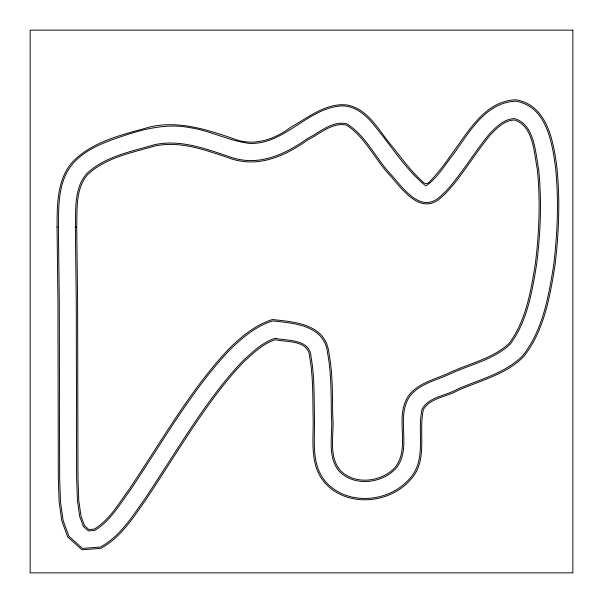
<?xml version="1.0" encoding="UTF-8"?>
<svg xmlns="http://www.w3.org/2000/svg" width="603" height="603" viewBox="0 0 603 603"><rect width="100%" height="100%" fill="white"/><g stroke="black" fill="none" stroke-linecap="round" stroke-linejoin="round"><path stroke-width="0.9" d="M57.036 226.969L57.941 301.945L58.303 477.787L59.124 501.892L61.815 520.924L67.755 537.047L81.963 549.785L100.716 548.383C120.389 537.921 132.547 518.55 145.082 500.897C161.287 476.717 176.596 451.949 192.749 427.738C208.48 404.485 224.783 381.435 244.411 361.265C253.622 352.808 263.051 343.755 275.156 339.7C287.382 342.504 308.992 339.7 309.769 357.594C313.236 376.928 312.686 396.691 313.085 416.251C313.944 438.72 308.698 464.823 325.198 483.207C347.042 507.394 388.747 503.95 409.814 480.516C428.793 461.016 418.09 433.067 423.449 409.384C430.18 397.912 446.672 396.902 457.406 390.699C479.882 380.621 505.646 374.749 523.532 356.78C543.898 331.341 549.808 297.392 554.888 266.081C558.928 233.316 560.217 200.098 556.878 167.212C553.456 141.147 547.253 105.058 516.002 99.804C487.91 100.513 471.32 126.502 456.727 147.087C448.459 158.499 440.627 170.355 430.738 180.463C427.218 185.445 424.542 184.066 420.894 180.131C410.183 169.971 401.432 158.009 392.289 146.484C379.114 131.311 368.848 109.309 347.245 104.99C326.087 102.54 308.54 117.404 291.113 126.969C274.832 139.504 253.396 146.853 233.451 138.705C206.927 129.57 178.782 120.464 150.494 126.826C123.63 134.454 93.91 140.68 73.37 161.031C56.901 178.707 57.157 204.342 57.036 226.969M58.393 226.969L59.298 301.937L59.659 477.764L60.481 501.771L63.142 520.585L68.915 536.263L82.438 548.391L100.264 547.057C119.65 536.7 131.575 517.525 143.966 500.136C160.164 475.955 175.473 451.195 191.626 426.984C207.402 403.648 223.766 380.538 243.454 360.3C252.868 351.624 262.569 342.421 274.976 338.306C287.933 341.042 310.191 338.63 311.095 357.308C314.593 376.732 314.042 396.586 314.442 416.243C315.369 438.389 309.987 464.152 326.223 482.31C347.554 505.879 388.242 502.45 408.796 479.611C427.535 460.21 416.613 432.449 422.16 408.97C428.763 396.849 445.851 395.802 456.901 389.44C479.189 379.423 504.764 373.641 522.537 355.853C542.685 330.602 548.504 296.94 553.546 265.908C557.571 233.255 558.853 200.143 555.529 167.37C552.099 141.976 546.393 106.452 515.889 101.198C483.938 102.51 468.32 134.74 451.232 157.149C443.386 167.152 436.655 178.767 425.846 185.912C405.827 169.767 392.267 147.343 376.038 127.693C367.649 116.643 356.192 105.442 341.275 105.932C307.033 108.465 284.465 144.818 249.514 143.401C228.921 140.989 210.274 130.617 189.764 127.64C163.194 122.499 136.828 130.949 112.052 139.821C94.354 146.265 75.774 155.446 66.647 172.857C58.137 189.523 58.649 208.759 58.393 226.969M75.352 227.045L76.257 301.847L76.619 477.47L77.403 500.294L79.679 516.424L83.372 526.449L88.377 530.934L94.611 530.467C110.251 521.278 119.424 504.749 129.954 490.578C146.13 466.428 161.416 441.697 177.546 417.525C193.94 393.246 211.027 369.255 231.522 348.225C243.431 336.723 256.599 325.944 272.646 320.924C294.875 323.298 324.874 325.319 327.693 353.75C331.499 374.297 331.017 395.319 331.401 416.13C333.18 434.228 326.457 455.649 339.022 471.064C354.014 486.953 381.88 483.674 396.058 468.327C410.831 450.004 398.658 424.731 405.977 403.791C412.407 385.076 434.823 381.277 450.577 373.702C470.536 364.461 493.706 359.72 510.13 344.268C527.369 321.331 532.193 291.332 536.73 263.699C540.574 232.411 541.841 200.693 538.667 169.292C535.374 152.536 534.575 124.165 514.457 118.633C504.025 118.844 496.412 126.834 489.561 133.745C480.749 144.403 472.993 155.845 464.973 167.091C456.991 177.802 449.333 189.071 438.916 197.618C420.283 213.145 402.894 187.85 391.912 175.503C376.053 159.282 366.473 135.977 346.861 123.819C332.185 120.427 319.59 132.57 307.304 138.584C284.058 155.227 256.765 167.415 228.303 156.29C204.5 148.376 179.483 139.089 154.059 144.818C130.926 151.639 105.058 156.426 86.877 173.453C73.95 188 75.955 208.985 75.352 227.045M76.709 227.052L77.614 301.839L77.975 477.448L78.752 500.173L81.006 516.093L84.526 525.665L88.852 529.54L94.158 529.14C109.482 520.027 118.459 503.739 128.831 489.809C145.006 465.667 160.292 440.936 176.423 416.763C192.862 392.41 210.01 368.358 230.565 347.26C242.677 335.532 256.124 324.633 272.458 319.537C295.711 322.062 325.763 324.022 329.019 353.464C332.848 374.101 332.374 395.221 332.758 416.123C334.597 433.904 327.813 454.964 340.047 470.167C354.534 485.43 381.367 482.174 395.04 467.431C409.407 449.175 397.271 424.12 404.688 403.377C411.148 384.201 433.919 380.101 450.072 372.443C469.843 363.262 492.817 358.597 509.136 343.341C526.133 320.585 530.889 290.887 535.381 263.519C539.218 232.343 540.484 200.739 537.318 169.443C534.054 153.328 533.527 125.688 514.336 120.027C504.349 120.276 497.166 128.092 490.571 134.657C481.789 145.278 474.071 156.682 466.074 167.883C458.016 178.707 450.268 190.081 439.738 198.704C420.479 214.826 402.201 189.463 390.865 176.37C375.187 160.285 365.644 137.341 346.401 125.1C332.132 122.047 319.974 133.956 308.005 139.745C284.458 156.629 256.735 168.817 227.919 157.594C204.319 149.77 179.536 140.469 154.323 146.145C131.462 152.913 105.894 157.602 87.88 174.373C75.232 188.701 77.35 209.324 76.709 227.052M572.85 30.15L30.15 30.15L30.15 572.85L572.85 572.85L572.85 30.15"/></g></svg>
